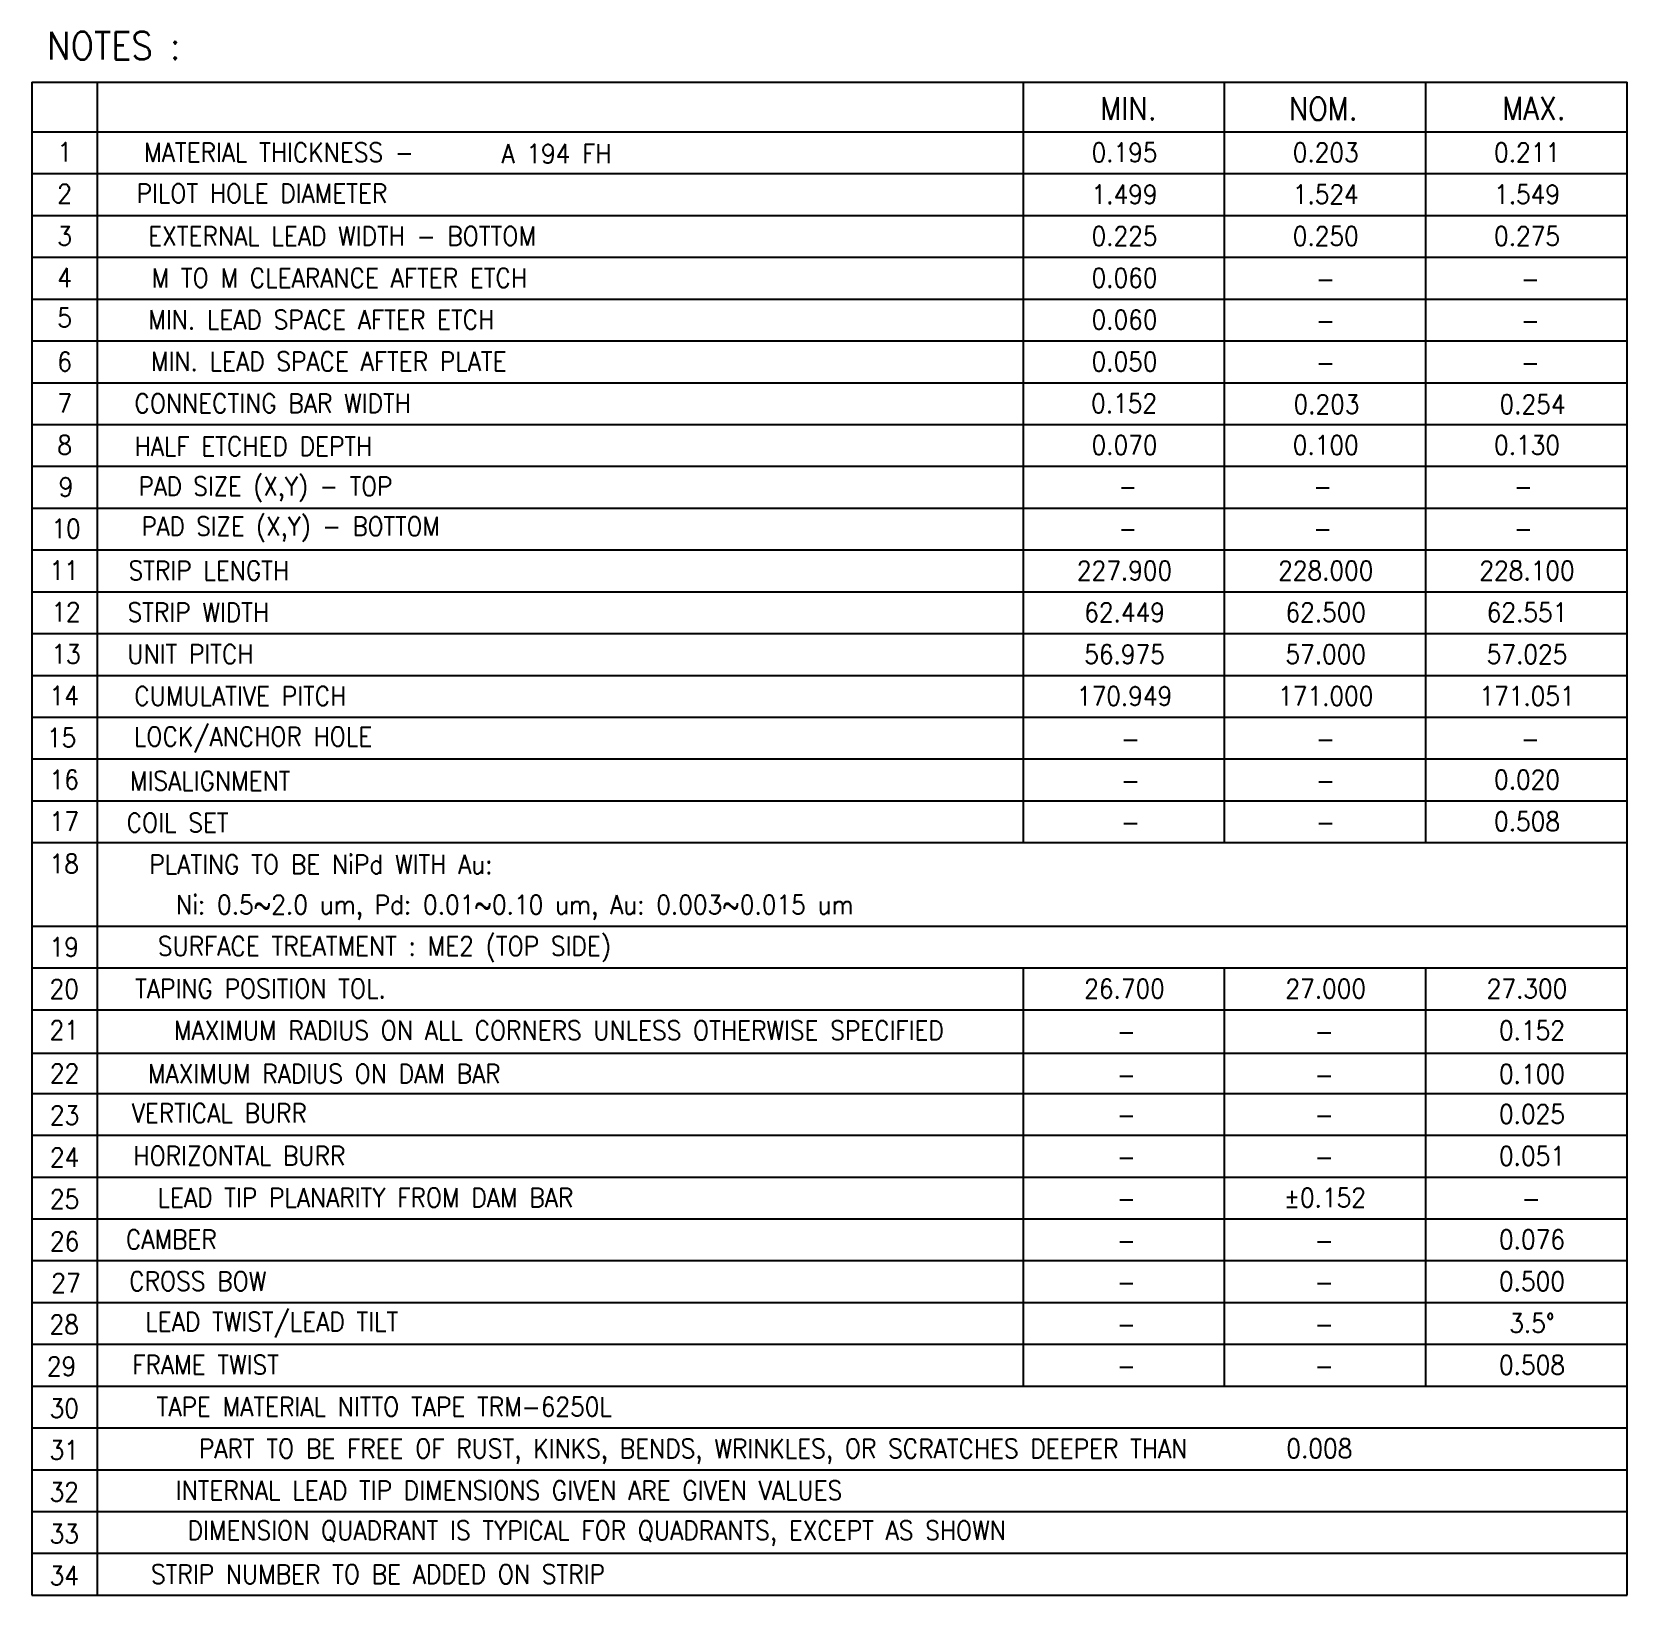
# Model space of a CAD drawing. Extents: x 3.9 to 29.4, y -28 to -2.9.
import ezdxf
from ezdxf.enums import TextEntityAlignment as Align

# ---------------------------------------------------------------- set-up
doc = ezdxf.new("R2010")
doc.units = 0
doc.header["$MEASUREMENT"] = 0
doc.layers.add('4', color=7, linetype='CONTINUOUS')
doc.styles.add('ROMANS', font='SIMPLEX', dxfattribs={"width": 0.8, "height": 0.018})

msp = doc.modelspace()

# ---------------------------------------------------------------- linework, layer by layer
at = {"layer": '4', "color": 7}
for p, q in [((3.901, -3.754), (29.447, -3.754)), ((3.901, -3.754), (3.901, -27.988)), ((19.779, -15.933), (19.779, -3.754)), ((23.002, -15.933), (23.002, -3.754)), ((26.225, -15.933), (26.225, -3.754)), ((29.447, -27.988), (29.447, -3.754)), ((19.779, -24.639), (19.779, -17.942)), ((23.002, -24.639), (23.002, -17.942)), ((26.225, -24.639), (26.225, -17.942)), ((3.901, -27.988), (29.447, -27.988))]:
    msp.add_line(p, q, dxfattribs=at)
at = {"layer": '4', "color": 3}
for p, q in [((4.952, -27.988), (4.952, -3.754)), ((3.901, -4.548), (29.447, -4.548)), ((3.901, -5.217), (29.447, -5.217)), ((3.901, -5.887), (29.447, -5.887)), ((3.901, -6.557), (29.447, -6.557)), ((3.901, -7.226), (29.447, -7.226)), ((3.901, -7.896), (29.447, -7.896)), ((3.901, -8.566), (29.447, -8.566)), ((3.901, -9.236), (29.447, -9.236)), ((3.901, -9.905), (29.447, -9.905)), ((3.901, -10.575), (29.447, -10.575)), ((3.901, -11.245), (29.447, -11.245)), ((3.901, -11.915), (29.447, -11.915)), ((3.901, -12.584), (29.447, -12.584)), ((3.901, -13.254), (29.447, -13.254)), ((3.901, -13.924), (29.447, -13.924)), ((3.901, -14.593), (29.447, -14.593)), ((3.901, -15.263), (29.447, -15.263)), ((3.901, -15.933), (29.447, -15.933)), ((3.901, -17.272), (29.447, -17.272)), ((3.901, -17.942), (29.447, -17.942)), ((3.901, -18.612), (29.447, -18.612)), ((3.901, -19.308), (29.447, -19.308)), ((3.901, -19.951), (29.447, -19.951)), ((3.901, -20.621), (29.447, -20.621)), ((3.901, -21.291), (29.447, -21.291)), ((3.901, -21.96), (29.447, -21.96)), ((3.901, -21.96), (29.447, -21.96)), ((3.901, -22.63), (29.447, -22.63)), ((3.901, -22.63), (29.447, -22.63)), ((3.901, -23.3), (29.447, -23.3)), ((3.901, -23.97), (29.447, -23.97)), ((3.901, -24.639), (29.447, -24.639)), ((3.901, -25.309), (29.447, -25.309)), ((3.901, -25.979), (29.447, -25.979)), ((3.901, -26.648), (29.447, -26.648)), ((3.901, -27.318), (29.447, -27.318))]:
    msp.add_line(p, q, dxfattribs=at)

# ---------------------------------------------------------------- texts
at = {"layer": '4', "color": 7, "style": 'ROMANS', "width": 0.9}
for s, height, p in [('NOTES :', 0.4436, (5.212, -3.168)), ('MIN.', 0.3653, (21.462, -4.173)), ('NOM.', 0.3653, (24.582, -4.177)), ('MAX.', 0.3653, (27.954, -4.17))]:
    msp.add_text(s, height=height, rotation=360, dxfattribs=at).set_placement(p, align=Align.MIDDLE)
at = {"layer": '4', "color": 3, "style": 'ROMANS', "width": 0.9}
for s, height, p in [('1', 0.304, (4.425, -4.87)), ('MATERIAL THICKNESS - ', 0.30442, (7.951, -4.877)), ('A 194 FH', 0.3044, (12.301, -4.899)), ('0.195', 0.3044, (21.399, -4.878)), ('0.203', 0.3044, (24.622, -4.878)), ('0.211', 0.3044, (27.845, -4.878)), ('2', 0.304, (4.425, -5.54)), ('PILOT HOLE DIAMETER', 0.30442, (7.584, -5.533)), ('1.499', 0.3044, (21.399, -5.548)), ('1.524', 0.3044, (24.622, -5.548)), ('1.549', 0.3044, (27.845, -5.548)), ('3', 0.304, (4.425, -6.217)), ('EXTERNAL LEAD WIDTH - BOTTOM', 0.30442, (8.869, -6.217)), ('0.225', 0.3044, (21.399, -6.218)), ('0.250', 0.3044, (24.622, -6.218)), ('0.275', 0.3044, (27.845, -6.218)), ('4', 0.304, (4.425, -6.884)), ('M TO M CLEARANCE AFTER ETCH', 0.30442, (8.823, -6.887)), ('0.060', 0.3044, (21.399, -6.887)), ('-', 0.304, (24.616, -6.902)), ('-', 0.304, (27.898, -6.902)), ('5', 0.304, (4.425, -7.524)), ('MIN. LEAD SPACE AFTER ETCH', 0.30442, (8.534, -7.556)), ('0.060', 0.3044, (21.399, -7.557)), ('-', 0.304, (24.616, -7.571)), ('-', 0.304, (27.898, -7.571)), ('6', 0.304, (4.425, -8.229)), ('MIN. LEAD SPACE AFTER PLATE', 0.30442, (8.654, -8.226)), ('0.050', 0.3044, (21.399, -8.227)), ('-', 0.304, (24.616, -8.241)), ('-', 0.304, (27.898, -8.241)), ('7', 0.304, (4.425, -8.894)), ('CONNECTING BAR WIDTH', 0.30442, (7.756, -8.896)), ('0.152', 0.3044, (21.392, -8.897)), ('0.203', 0.3044, (24.633, -8.911)), ('0.254', 0.3044, (27.932, -8.911)), ('8', 0.304, (4.425, -9.563)), ('HALF ETCHED DEPTH', 0.30442, (7.448, -9.583)), ('0.070', 0.3044, (21.399, -9.566)), ('0.100', 0.3044, (24.622, -9.566)), ('0.130', 0.3044, (27.845, -9.566)), ('9', 0.304, (4.447, -10.235)), ('10', 0.3044, (4.447, -10.905)), ('11', 0.3044, (4.419, -11.571)), ('STRIP LENGTH', 0.30442, (6.734, -11.575)), ('227.900', 0.3044, (21.399, -11.576)), ('228.000', 0.3044, (24.622, -11.576)), ('228.100', 0.3044, (27.845, -11.576)), ('12', 0.3044, (4.447, -12.237)), ('STRIP WIDTH', 0.30442, (6.565, -12.244)), ('62.449', 0.3044, (21.399, -12.245)), ('62.500', 0.3044, (24.622, -12.245)), ('62.551', 0.3044, (27.845, -12.245)), ('13', 0.3044, (4.447, -12.914)), ('UNIT PITCH', 0.3044, (6.44, -12.914)), ('56.975', 0.3044, (21.399, -12.915)), ('57.000', 0.3044, (24.622, -12.915)), ('57.025', 0.3044, (27.845, -12.915)), ('14', 0.3044, (4.419, -13.58)), ('CUMULATIVE PITCH', 0.30442, (7.238, -13.586)), ('170.949', 0.3044, (21.399, -13.585)), ('171.000', 0.3044, (24.622, -13.585)), ('171.051', 0.3044, (27.845, -13.585)), ('LOCK/ANCHOR HOLE', 0.30442, (7.443, -14.257)), ('15', 0.3044, (4.376, -14.25)), ('-', 0.304, (21.494, -14.269)), ('-', 0.304, (24.616, -14.269)), ('-', 0.304, (27.898, -14.269)), ('16', 0.3044, (4.419, -14.924)), ('MISALIGNMENT', 0.30442, (6.755, -14.944)), ('0.020', 0.3044, (27.845, -14.924)), ('-', 0.304, (21.494, -14.938)), ('-', 0.304, (24.616, -14.938)), ('17', 0.3044, (4.419, -15.593)), ('COIL SET', 0.3044, (6.234, -15.613)), ('0.508', 0.3044, (27.845, -15.594)), ('-', 0.304, (21.494, -15.608)), ('-', 0.304, (24.616, -15.608)), ('18', 0.3044, (4.419, -16.27)), ('PLATING TO BE NiPd WITH Au:', 0.30442, (8.529, -16.275)), ('Ni: 0.5~2.0 um, Pd: 0.01~0.10 um, Au: 0.003~0.015 um', 0.30442, (11.633, -16.967)), ('19', 0.3044, (4.419, -17.606)), ('SURFACE TREATMENT : ME2 (TOP SIDE)', 0.30442, (9.546, -17.613)), ('20', 0.3044, (4.419, -18.276)), ('TAPING POSITION TOL.', 0.30442, (7.562, -18.272)), ('26.700', 0.3044, (21.399, -18.273)), ('27.000', 0.3044, (24.622, -18.273)), ('27.300', 0.3044, (27.845, -18.273)), ('21', 0.3044, (4.419, -18.938)), ('MAXIMUM RADIUS ON ALL CORNERS UNLESS OTHERWISE SPECIFIED', 0.30442, (12.34, -18.942)), ('0.152', 0.3044, (27.924, -18.942)), ('-', 0.304, (21.427, -18.957)), ('-', 0.304, (24.596, -18.957)), ('22', 0.3044, (4.425, -19.63)), ('MAXIMUM RADIUS ON DAM BAR', 0.30442, (8.582, -19.634)), ('0.100', 0.3044, (27.924, -19.638)), ('-', 0.304, (21.427, -19.653)), ('-', 0.304, (24.596, -19.653)), ('23', 0.3044, (4.425, -20.3)), ('VERTICAL BURR', 0.30442, (6.901, -20.267)), ('0.025', 0.3044, (27.924, -20.282)), ('-', 0.304, (21.427, -20.296)), ('-', 0.304, (24.596, -20.296)), ('24', 0.3044, (4.425, -20.977)), ('HORIZONTAL BURR', 0.30442, (7.223, -20.951)), ('0.051', 0.3044, (27.924, -20.952)), ('-', 0.304, (21.427, -20.966)), ('-', 0.304, (24.596, -20.966)), ('25', 0.3044, (4.425, -21.644)), ('LEAD TIP PLANARITY FROM DAM BAR', 0.30442, (9.241, -21.62)), ('-', 0.304, (21.427, -21.636)), ('%%P0.152', 0.3044, (24.608, -21.621)), ('-', 0.304, (27.912, -21.636)), ('26', 0.3044, (4.425, -22.319)), ('CAMBER', 0.3044, (6.133, -22.29)), ('0.076', 0.3044, (27.924, -22.291)), ('-', 0.304, (21.427, -22.305)), ('-', 0.304, (24.596, -22.305)), ('27', 0.3044, (4.447, -22.986)), ('CROSS BOW', 0.3044, (6.557, -22.96)), ('0.500', 0.3044, (27.924, -22.961)), ('-', 0.304, (21.427, -22.975)), ('-', 0.304, (24.596, -22.975)), ('28', 0.3044, (4.419, -23.652)), ('LEAD TWIST/LEAD TILT', 0.30442, (7.742, -23.63)), ('3.5%%D', 0.3044, (27.924, -23.631)), ('-', 0.304, (21.427, -23.645)), ('-', 0.304, (24.596, -23.645)), ('29', 0.3044, (4.376, -24.322)), ('FRAME TWIST', 0.30442, (6.682, -24.299)), ('0.508', 0.3044, (27.924, -24.3)), ('-', 0.304, (21.427, -24.315)), ('-', 0.304, (24.596, -24.315)), ('30', 0.3044, (4.419, -24.995)), ('TAPE MATERIAL NITTO TAPE TRM-6250L', 0.30442, (9.543, -24.969)), ('31', 0.3044, (4.419, -25.665)), ('PART TO BE FREE OF RUST, KINKS, BENDS, WRINKLES, OR SCRATCHES DEEPER THAN', 0.30442, (14.489, -25.686)), ('0.008', 0.3044, (24.519, -25.639)), ('32', 0.3044, (4.419, -26.335)), ('INTERNAL LEAD TIP DIMENSIONS GIVEN ARE GIVEN VALUES', 0.30442, (11.54, -26.312)), ('DIMENSION QUADRANT IS TYPICAL FOR QUADRANTS, EXCEPT AS SHOWN', 0.30442, (12.946, -26.999)), ('33', 0.3044, (4.419, -27.005)), ('34', 0.3044, (4.419, -27.674)), ('STRIP NUMBER TO BE ADDED ON STRIP', 0.30442, (9.442, -27.653))]:
    msp.add_text(s, height=height, rotation=360, dxfattribs=at).set_placement(p, align=Align.MIDDLE)
for s, height, p in [('PAD SIZE (X,Y) - TOP', 0.29914, (7.641, -10.247)), ('-', 0.299, (21.452, -10.23)), ('-', 0.299, (24.57, -10.23)), ('-', 0.299, (27.786, -10.23)), ('PAD SIZE (X,Y) - BOTTOM', 0.29914, (8.044, -10.888)), ('-', 0.299, (21.452, -10.9)), ('-', 0.299, (24.57, -10.9)), ('-', 0.299, (27.786, -10.9))]:
    msp.add_text(s, height=height, dxfattribs=at).set_placement(p, align=Align.MIDDLE)

doc.saveas('drawing.dxf')
